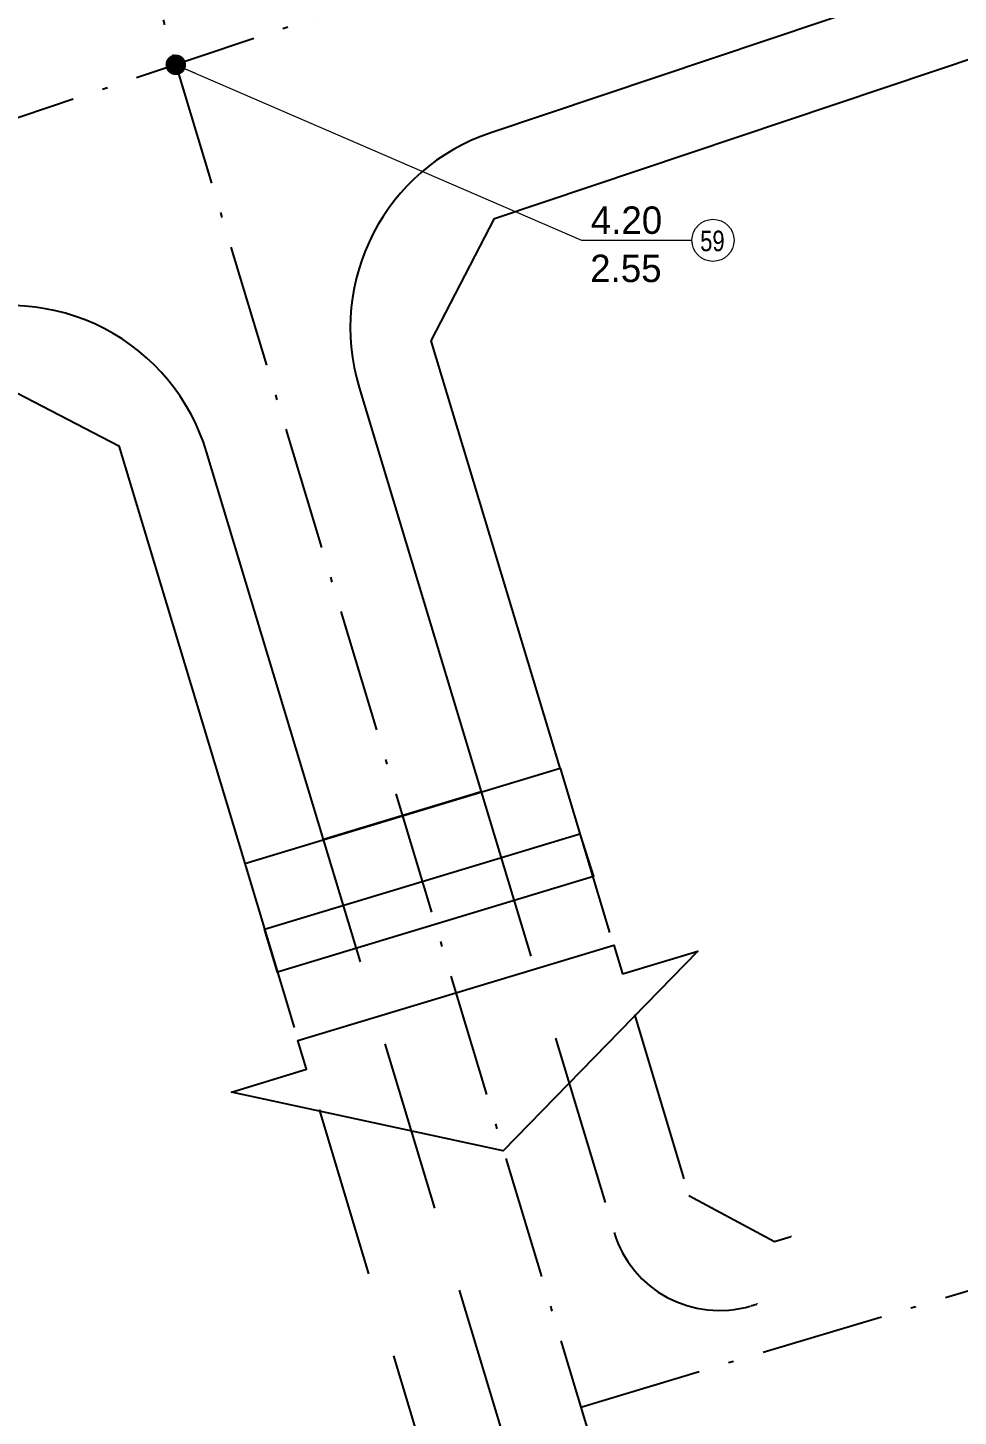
# Model space of a CAD drawing. Header units: metres. Extents: x 563124 to 573994, y 2062953 to 2068466.
# Drawn here: x 568517.9 to 568585.7, y 2065893.5 to 2065994.7 of the extents above; entities that cross this region are included whole.
import ezdxf
from ezdxf.enums import TextEntityAlignment as Align

# ---------------------------------------------------------------- set-up
doc = ezdxf.new("R2010")
doc.units = ezdxf.units.M
doc.linetypes.add('ACAD_ISO10W100', pattern=[18.5, 12, -3, 0.5, -3])
doc.linetypes.add('HIDDEN', pattern=[0.375, 0.25, -0.125])
doc.layers.add('caodotimduong', color=5, linetype='CONTINUOUS', lineweight=15)
for name, color, linetype in [('ghichieudai', 7, 'CONTINUOUS'), ('LogDg', 7, 'CONTINUOUS'), ('LogDg phu', 7, 'CONTINUOUS'), ('Nut tim', 7, 'CONTINUOUS'), ('TimDg', 222, 'CONTINUOUS'), ('ViaHeS', 32, 'CONTINUOUS'), ('ViaHeSphu', 32, 'CONTINUOUS')]:
    doc.layers.add(name, color=color, linetype=linetype)
doc.styles.add('solo', font='VHARIALN.ttf')
doc.styles.add('STYLE3', font='VHBODO.ttf', dxfattribs={"width": 0.8, "height": 2.2})
doc.dimstyles.new('kichthuocnut', dxfattribs={"dimtxt": 1.1, "dimasz": 0.5, "dimexe": 0.5, "dimexo": 0.5, "dimgap": 0.5, "dimtad": 1, "dimzin": 0, "dimdsep": 46, "dimtxsty": 'solo', "dimblk": 'BOXFILLED', "dimcen": 0.09, "dimdle": 1, "dimclrd": 256, "dimclre": 256, "dimclrt": 7, "dimadec": 0, "dimazin": 0, "dimtfac": 1, "dimtix": 1, "dimtofl": 0, "dimtmove": 1, "dimatfit": 3, "dimldrblk": 'ARCHTICK', "dimfxl": 1, "dimtfill": 1, "dimtfillclr": 2, "dimtolj": 1, "dimtzin": 0, "dimlwd": -1, "dimlwe": -1, "dimarcsym": 0})

msp = doc.modelspace()

# ---------------------------------------------------------------- linework, layer by layer
at = {"layer": 'caodotimduong', "color": 5, "ltscale": 75}
msp.add_circle((568567.817, 2065979.18), 1.532, dxfattribs=at)
at = {"layer": 'LogDg phu', "linetype": 'HIDDEN', "ltscale": 50}
for points in [[(568550.923, 2065938.978), (568560.611, 2065906.878, 0.41385), (568570.572, 2065901.528), (568732.798, 2065950.268, 0.0228584), (568750.388, 2065956.443), (568757.204, 2065959.191, 0.4026197), (568761.744, 2065969.305), (568755.641, 2065986.366)], [(568591.597, 2065804.206, 0.4118436), (568601.506, 2065798.84), (568793.597, 2065855.121, 0.431462), (568798.88, 2065865.492), (568769.497, 2065947.632, 0.4259033), (568758.973, 2065952.357), (568753.006, 2065949.95, -0.0228584), (568734.812, 2065943.564), (568572.613, 2065894.832, 0.4145773), (568567.256, 2065884.859), (568591.597, 2065804.206)], [(568434.533, 2065888.3), (568471.141, 2065768.878, 0.4105758), (568481.039, 2065763.545), (568563.046, 2065787.572), (568574.634, 2065790.968, 0.4165875), (568580.044, 2065800.956), (568539.435, 2065935.51)]]:
    msp.add_lwpolyline(points, format="xyb", dxfattribs=at)
at = {"layer": 'TimDg', "linetype": 'ACAD_ISO10W100', "ltscale": 0.75}
msp.add_lwpolyline([(569579.458, 2066552.489), (569316.691, 2066388.631, -0.0121561), (569316.482, 2066388.507), (569007.707, 2066216.212), (568836.949, 2066116.999, -0.0506838), (568652.728, 2066033.609), (568203.78, 2065882.944), (567811.807, 2065759.32)], format="xyb", dxfattribs=at)
for points in [[(568414.779, 2066393.153), (568528.662, 2065991.973)], [(568528.662, 2065991.973), (568677.745, 2065497.995)]]:
    msp.add_lwpolyline(points, dxfattribs=at)
at = {"layer": 'ViaHeSphu', "linetype": 'HIDDEN', "ltscale": 50}
for points in [[(568556.668, 2065940.711), (568566.065, 2065909.571), (568572.299, 2065906.223), (568731.647, 2065954.099, 0.0228584), (568748.892, 2065960.152), (568752.779, 2065961.72), (568755.732, 2065968.297), (568749.214, 2065986.519)], [(568764.157, 2065944.747), (568792.936, 2065864.296), (568789.822, 2065858.183), (568722.151, 2065838.356), (568603.291, 2065803.532), (568597.048, 2065806.913), (568573.289, 2065885.638), (568576.633, 2065891.863), (568735.963, 2065939.733, 0.0228584), (568754.502, 2065946.241), (568757.835, 2065947.585), (568764.157, 2065944.747)]]:
    msp.add_lwpolyline(points, format="xyb", dxfattribs=at)
msp.add_lwpolyline([(568533.691, 2065933.777), (568574.015, 2065800.164), (568570.662, 2065793.972), (568561.75, 2065791.361)], dxfattribs=at)

# ---------------------------------------------------------------- texts
at = {"layer": 'caodotimduong', "color": 7, "ltscale": 75, "style": 'STYLE3'}
for s, p in [('4.20', (568561.512, 2065979.651)), ('2.55', (568561.468, 2065976.137))]:
    msp.add_text(s, height=2, rotation=359.99998, dxfattribs=at).set_placement(p, align=Align.CENTER)
at = {"layer": 'Nut tim', "color": 7, "ltscale": 75, "style": 'STYLE3', "width": 0.8}
msp.add_text('59', height=1.5, rotation=0.00002, dxfattribs=at).set_placement((568567.775, 2065978.388), align=Align.CENTER)

# ---------------------------------------------------------------- leaders
at = {"layer": 'caodotimduong', "color": 5, "ltscale": 75}
msp.add_leader([(568528.662, 2065991.973), (568558.227, 2065979.18), (568566.285, 2065979.18)], dimstyle='kichthuocnut', override={"dimasz": 1.5, "dimclrd": 5, "dimldrblk": 'Dot'}, dxfattribs=at)

# ---------------------------------------------------------------- next in the draw order: wipeouts: each hides what was drawn before it
msp.add_wipeout([(568538.555, 2065837.116), (569134.391, 2065836.361), (569131.193, 2065953.825), (568779.004, 2065956.683), (568600.602, 2065960.315)]).dxf.layer = 'ghichieudai'

# ---------------------------------------------------------------- next in the draw order: linework, layer by layer
at = {"layer": 'LogDg'}
msp.add_lwpolyline([(568731.777, 2066022.932, -0.1246658), (568711.594, 2066031.927, 0.2629368), (568692.15, 2066034.926, -0.0093449), (568656.521, 2066022.224), (568551.613, 2065987.017, 0.4052568), (568542.025, 2065968.463), (568550.923, 2065938.978), (568539.435, 2065935.51), (568530.909, 2065963.762, 0.4232274), (568511.776, 2065973.648), (568425.403, 2065944.662, 0.4065199), (568420.3, 2065934.733), (568434.533, 2065888.3), (568425.929, 2065885.662), (568411.888, 2065931.466, 0.4219493), (568401.694, 2065936.705), (568275.221, 2065894.261, 0.3468311), (568269.797, 2065885.971), (568270.818, 2065874.448, 0.1098508), (568280.271, 2065844.652), (568275.082, 2065841.639, -0.1098508), (568264.842, 2065873.919)], format="xyb", dxfattribs=at)
at = {"layer": 'LogDg', "ltscale": 0.75}
msp.add_lwpolyline([(568535.136, 2065928.99), (568558.112, 2065935.924), (568559.104, 2065932.808), (568536.081, 2065925.857)], close=True, dxfattribs=at)
at = {"layer": 'LogDg', "ltscale": 0.75, "elevation": 0}
msp.add_lwpolyline([(568561.219, 2065925.717), (568566.702, 2065927.372), (568552.518, 2065912.834), (568532.713, 2065917.111), (568538.196, 2065918.766), (568537.565, 2065920.855), (568560.588, 2065927.806)], close=True, dxfattribs=at)
at = {"layer": 'TimDg', "linetype": 'ACAD_ISO10W100', "ltscale": 0.75}
for points in [[(569579.458, 2066552.489), (569316.691, 2066388.631, -0.0121561), (569316.482, 2066388.507), (569007.707, 2066216.212), (568836.949, 2066116.999, -0.0506838), (568652.728, 2066033.609), (568203.78, 2065882.944), (567811.807, 2065759.32)], [(568558.185, 2065894.152), (568733.805, 2065946.916, 0.0228584), (568751.697, 2065953.197), (568811.016, 2065977.115, 0.017204), (568823.592, 2065982.697), (569064.377, 2066099.631, 0.01782), (569076.966, 2066106.31), (569234.224, 2066197.054)]]:
    msp.add_lwpolyline(points, format="xyb", dxfattribs=at)
at = {"layer": 'ViaHeS', "elevation": 0}
msp.add_lwpolyline([(568261.853, 2065873.654, 0.1098508), (568272.488, 2065840.133), (568282.866, 2065846.158, -0.1098508), (568273.807, 2065874.713), (568273.138, 2065882.252), (568277.48, 2065888.691), (568402.232, 2065930.557), (568408.438, 2065927.367), (568421.626, 2065884.343), (568438.836, 2065889.619), (568425.508, 2065933.096), (568428.783, 2065939.467), (568515.847, 2065968.686), (568524.506, 2065964.211), (568533.691, 2065933.777), (568556.668, 2065940.711), (568547.27, 2065971.851), (568551.883, 2065980.779), (568658.455, 2066016.544, 0.0085451), (568691.246, 2066028.176, -0.2491929), (568709.856, 2066025.734, 0.0997504), (568728.253, 2066017.517, -0.256949), (568742.696, 2066004.74)], format="xyb", dxfattribs=at)

doc.saveas('drawing.dxf')
